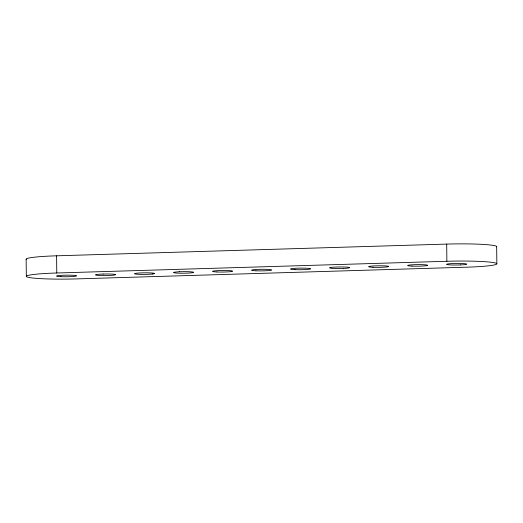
<?xml version="1.0" encoding="UTF-8"?>
<svg xmlns="http://www.w3.org/2000/svg" width="523" height="523" viewBox="0 0 523 523"><rect width="100%" height="100%" fill="white"/><g stroke="black" fill="none" stroke-linecap="round" stroke-linejoin="round"><path stroke-width="0.78" d="M26.307 259.46A40.212 3.158 -0.6 0 1 56.602 255.812L446.701 244.091A40.212 3.158 -0.6 0 1 496.575 246.849M56.778 272.993L446.877 261.271A40.212 3.158 -0.6 0 1 495.647 263.056A40.212 3.158 -0.6 0 1 466.398 267.188L76.299 278.909A40.212 3.158 -0.6 0 1 27.529 277.125A40.212 3.158 -0.6 0 1 56.778 272.993L56.602 255.812M496.667 246.601L496.85 263.782M446.701 244.091L446.877 261.271M26.15 259.218L26.333 276.399M152.265 274.032L151.16 274.13A10.055 0.791 -0.6 0 1 135.307 274.013L134.81 273.902A10.055 0.791 -0.6 0 1 137.961 273.078L139.229 272.993A10.055 0.791 -0.6 0 1 154.311 273.313L154.573 273.431A10.055 0.791 -0.6 0 1 152.265 274.032M179.637 271.751L178.238 271.823A10.055 0.791 -0.6 0 0 174.041 272.784A10.055 0.791 -0.6 0 0 184.456 273.209L186.011 273.176A10.055 0.791 -0.6 0 0 193.582 272.261L193.32 272.143A10.055 0.791 -0.6 0 0 179.637 271.751M103.109 274.039L101.612 274.091A10.055 0.791 -0.6 0 0 95.801 275.072A10.055 0.791 -0.6 0 0 106.437 275.556L107.993 275.516A10.055 0.791 -0.6 0 0 115.302 274.483A10.055 0.791 -0.6 0 0 103.109 274.039M343.546 268.43L342.049 268.489A10.055 0.791 -0.6 0 1 329.856 268.038A10.055 0.791 -0.6 0 1 337.172 267.005L338.727 266.972A10.055 0.791 -0.6 0 1 349.364 267.456A10.055 0.791 -0.6 0 1 343.546 268.43M460.573 264.919L459.076 264.971A10.055 0.791 -0.6 0 1 446.884 264.527A10.055 0.791 -0.6 0 1 454.199 263.494L455.755 263.455A10.055 0.791 -0.6 0 1 466.392 263.938A10.055 0.791 -0.6 0 1 460.573 264.919M60.923 276.66A10.055 0.791 -0.6 0 0 76.567 275.902A10.055 0.791 -0.6 0 0 62.126 275.288A10.055 0.791 -0.6 0 0 60.923 276.66M373.004 267.286A10.055 0.791 -0.6 0 0 388.648 266.527A10.055 0.791 -0.6 0 0 374.207 265.913A10.055 0.791 -0.6 0 0 373.004 267.286M412.013 266.115A10.055 0.791 -0.6 0 0 427.657 265.351A10.055 0.791 -0.6 0 0 413.216 264.743A10.055 0.791 -0.6 0 0 412.013 266.115M255.976 270.803A10.055 0.791 -0.6 0 0 271.62 270.038A10.055 0.791 -0.6 0 0 257.179 269.43A10.055 0.791 -0.6 0 0 255.976 270.803M216.967 271.973A10.055 0.791 -0.6 0 0 232.611 271.215A10.055 0.791 -0.6 0 0 218.163 270.6A10.055 0.791 -0.6 0 0 216.967 271.973M294.985 269.633A10.055 0.791 -0.6 0 0 310.629 268.868A10.055 0.791 -0.6 0 0 296.188 268.253A10.055 0.791 -0.6 0 0 294.985 269.633"/></g></svg>
